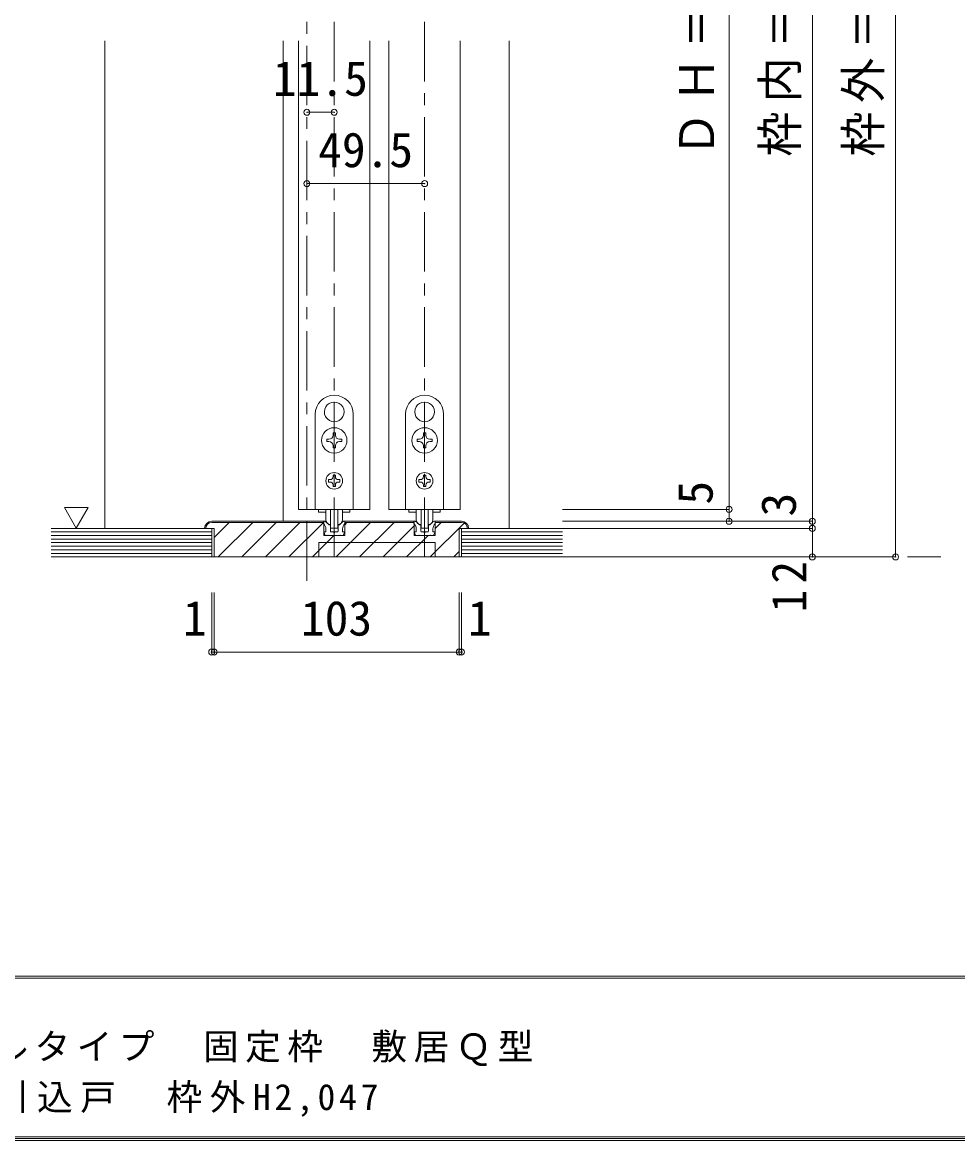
# Model space of a CAD drawing. Units: millimetres at full size, sheet at 1:5. Extents: x -957 to 993, y -705 to 708.
# Drawn here: x -454.7 to -61.5, y -689.1 to -218.8 of the extents above; entities that cross this region are included whole.
import ezdxf
from ezdxf.enums import TextEntityAlignment as Align

# ---------------------------------------------------------------- set-up
doc = ezdxf.new("R2010")
doc.units = ezdxf.units.MM
doc.header["$LTSCALE"] = 5
doc.header["$PDMODE"] = 32
doc.header["$PDSIZE"] = 2.5
doc.linetypes.add('CHAIN1', pattern=[8, 5, -1, 1, -1])
doc.layers.add('0-B_寸法', color=7, linetype='Continuous', lineweight=9)
doc.layers.add('F-1_枠', color=6, linetype='Continuous', lineweight=9)
doc.styles.add('ＭＳ ゴシック', font='')
doc.styles.get('ＭＳ ゴシック').set_extended_font_data('MS Gothic')

msp = doc.modelspace()

# ---------------------------------------------------------------- linework, layer by layer
at = {"layer": '0-B_寸法', "linetype": 'CHAIN1'}
for p, q in [((-335.069, -453.593), (-335.069, 76.058)), ((-323.569, -443.593), (-323.569, 0.407)), ((-285.569, -443.593), (-285.569, 0.407)), ((-442.569, -443.593), (-68.569, -443.593))]:
    msp.add_line(p, q, dxfattribs=at)
at = {"layer": '0-B_寸法'}
for p, q in [((-87.569, -443.594), (-87.569, 14.407)), ((-122.569, -443.594), (-122.569, -15.593)), ((-157.569, -29.593), (-157.569, -423.594)), ((-420.069, -226.593), (-420.069, -431.594)), ((-345.069, -226.593), (-345.069, -428.593)), ((-338.569, -226.593), (-338.569, -423.594)), ((-308.569, -226.593), (-308.569, -423.594)), ((-300.569, -226.593), (-300.569, -423.594)), ((-270.569, -226.593), (-270.569, -423.594)), ((-250.069, -431.594), (-250.069, -226.593)), ((-323.668, -378.445), (-323.569, -378.544)), ((-323.471, -378.445), (-323.569, -378.544)), ((-285.668, -378.445), (-285.569, -378.544)), ((-285.471, -378.445), (-285.569, -378.544)), ((-331.569, -423.594), (-331.569, -383.594)), ((-327.212, -384.582), (-327.077, -384.619)), ((-327.113, -384.754), (-327.077, -384.619)), ((-319.927, -384.582), (-320.062, -384.619)), ((-320.026, -384.754), (-320.062, -384.619)), ((-315.569, -383.594), (-315.569, -423.594)), ((-293.569, -423.594), (-293.569, -383.594)), ((-289.212, -384.582), (-289.077, -384.619)), ((-289.113, -384.754), (-289.077, -384.619)), ((-281.927, -384.582), (-282.062, -384.619)), ((-282.026, -384.754), (-282.062, -384.619)), ((-277.569, -383.594), (-277.569, -423.594)), ((-325.769, -394.094), (-326.719, -394.094)), ((-326.719, -394.094), (-326.719, -395.094)), ((-324.069, -391.444), (-324.069, -392.394)), ((-323.069, -391.444), (-324.069, -391.444)), ((-323.069, -392.394), (-323.069, -391.444)), ((-320.419, -394.094), (-321.369, -394.094)), ((-320.419, -395.094), (-320.419, -394.094)), ((-287.769, -394.094), (-288.719, -394.094)), ((-288.719, -394.094), (-288.719, -395.094)), ((-286.069, -391.444), (-286.069, -392.394)), ((-285.069, -391.444), (-286.069, -391.444)), ((-285.069, -392.394), (-285.069, -391.444)), ((-282.419, -394.094), (-283.369, -394.094)), ((-282.419, -395.094), (-282.419, -394.094)), ((-326.719, -395.094), (-325.769, -395.094)), ((-323.069, -397.744), (-323.069, -396.794)), ((-321.369, -395.094), (-320.419, -395.094)), ((-288.719, -395.094), (-287.769, -395.094)), ((-285.069, -397.744), (-285.069, -396.794)), ((-283.369, -395.094), (-282.419, -395.094)), ((-325.369, -411.094), (-325.969, -411.094)), ((-325.969, -411.094), (-325.969, -412.094)), ((-325.969, -412.094), (-325.369, -412.094)), ((-324.069, -409.194), (-323.069, -409.194)), ((-324.069, -409.194), (-324.069, -409.794)), ((-324.069, -413.394), (-324.069, -413.994)), ((-323.069, -409.194), (-323.069, -409.794)), ((-323.069, -413.394), (-323.069, -413.994)), ((-321.769, -411.094), (-321.169, -411.094)), ((-287.369, -411.094), (-287.969, -411.094)), ((-287.969, -411.094), (-287.969, -412.094)), ((-287.969, -412.094), (-287.369, -412.094)), ((-286.069, -409.194), (-285.069, -409.194)), ((-286.069, -409.194), (-286.069, -409.794)), ((-286.069, -413.394), (-286.069, -413.994)), ((-285.069, -409.194), (-285.069, -409.794)), ((-285.069, -413.394), (-285.069, -413.994)), ((-283.769, -411.094), (-283.169, -411.094)), ((-323.069, -413.994), (-324.069, -413.994)), ((-285.069, -413.994), (-286.069, -413.994)), ((-437.005, -422.78), (-432.005, -431.44)), ((-308.569, -423.594), (-338.569, -423.594)), ((-315.569, -423.594), (-331.569, -423.594)), ((-330.169, -423.594), (-330.169, -424.794)), ((-330.169, -424.794), (-327.037, -424.794)), ((-327.069, -428.015), (-327.069, -423.594)), ((-325.069, -423.594), (-325.069, -431.215)), ((-322.069, -423.594), (-322.069, -431.215)), ((-320.102, -424.794), (-316.969, -424.794)), ((-320.069, -428.015), (-320.069, -423.594)), ((-316.969, -423.594), (-316.969, -424.794)), ((-300.569, -423.594), (-270.569, -423.594)), ((-277.569, -423.594), (-293.569, -423.594)), ((-292.169, -423.594), (-292.169, -424.794)), ((-292.169, -424.794), (-289.037, -424.794)), ((-289.069, -428.015), (-289.069, -423.594)), ((-287.069, -423.594), (-287.069, -431.215)), ((-284.069, -423.594), (-284.069, -431.215)), ((-282.102, -424.794), (-278.969, -424.794)), ((-282.069, -428.015), (-282.069, -423.594)), ((-278.969, -423.594), (-278.969, -424.794)), ((-157.569, -423.594), (-227.569, -423.594)), ((-157.569, -423.594), (-157.569, -428.594)), ((-375.069, -431.594), (-442.569, -431.594)), ((-378.069, -431.593), (-374.069, -431.593)), ((-375.069, -428.593), (-327.969, -428.593)), ((-375.069, -429.093), (-327.969, -429.093)), ((-375.069, -443.593), (-375.069, -431.594)), ((-374.069, -435.45), (-367.712, -429.093)), ((-374.069, -431.593), (-374.069, -443.593)), ((-372.313, -443.593), (-357.813, -429.093)), ((-362.413, -443.593), (-347.913, -429.093)), ((-352.514, -443.593), (-338.014, -429.093)), ((-342.614, -443.593), (-328.114, -429.093)), ((-328.069, -428.594), (-327.527, -428.594)), ((-328.069, -429.594), (-328.069, -428.594)), ((-327.969, -434.593), (-327.969, -428.593)), ((-325.907, -430.006), (-327.173, -428.74)), ((-327.069, -433.093), (-327.069, -431.83)), ((-325.695, -430.094), (-325.369, -430.094)), ((-325.169, -432.793), (-325.169, -430.294)), ((-322.369, -431.515), (-324.769, -431.515)), ((-322.815, -443.593), (-308.315, -429.093)), ((-321.969, -432.793), (-321.969, -430.294)), ((-321.444, -430.094), (-321.769, -430.094)), ((-321.232, -430.006), (-319.966, -428.74)), ((-320.069, -433.093), (-320.069, -431.83)), ((-319.169, -434.593), (-319.169, -428.593)), ((-289.969, -429.093), (-319.169, -429.093)), ((-319.169, -430.048), (-318.215, -429.093)), ((-312.916, -443.593), (-298.416, -429.093)), ((-303.016, -443.593), (-289.969, -430.546)), ((-290.069, -428.594), (-289.527, -428.594)), ((-290.069, -429.594), (-290.069, -428.594)), ((-287.907, -430.006), (-289.173, -428.74)), ((-289.069, -433.093), (-289.069, -431.83)), ((-287.695, -430.094), (-287.369, -430.094)), ((-287.169, -432.793), (-287.169, -430.294)), ((-284.369, -431.515), (-286.769, -431.515)), ((-283.969, -432.793), (-283.969, -430.294)), ((-283.444, -430.094), (-283.769, -430.094)), ((-283.232, -430.006), (-281.966, -428.74)), ((-283.217, -443.593), (-268.971, -429.347)), ((-282.069, -433.093), (-282.069, -431.83)), ((-281.169, -434.593), (-281.169, -428.593)), ((-270.069, -428.593), (-281.169, -428.593)), ((-281.169, -431.646), (-278.617, -429.093)), ((-270.069, -429.093), (-281.169, -429.093)), ((-271.069, -443.593), (-271.069, -431.593)), ((-267.069, -431.593), (-271.069, -431.593)), ((-270.069, -431.594), (-227.569, -431.594)), ((-270.069, -443.593), (-270.069, -431.594)), ((-122.569, -428.594), (-227.569, -428.594)), ((-122.569, -431.593), (-227.569, -431.593)), ((-375.069, -433.094), (-442.569, -433.094)), ((-375.069, -434.594), (-442.569, -434.594)), ((-375.069, -436.094), (-442.569, -436.094)), ((-332.715, -443.593), (-323.715, -434.593)), ((-319.169, -434.593), (-327.969, -434.593)), ((-327.369, -434.593), (-327.855, -433.367)), ((-327.069, -433.093), (-327.669, -433.093)), ((-326.269, -434.593), (-327.369, -434.593)), ((-326.269, -434.593), (-326.069, -434.393)), ((-326.069, -434.393), (-325.869, -434.593)), ((-321.269, -434.593), (-325.869, -434.593)), ((-323.569, -433.393), (-323.269, -433.093)), ((-323.269, -433.093), (-322.269, -433.093)), ((-321.069, -434.393), (-321.269, -434.593)), ((-320.869, -434.593), (-321.069, -434.393)), ((-320.869, -434.593), (-319.769, -434.593)), ((-320.069, -433.093), (-319.469, -433.093)), ((-319.769, -434.593), (-319.284, -433.367)), ((-293.117, -443.593), (-284.117, -434.593)), ((-281.169, -434.593), (-289.969, -434.593)), ((-289.369, -434.593), (-289.855, -433.367)), ((-289.069, -433.093), (-289.669, -433.093)), ((-288.269, -434.593), (-289.369, -434.593)), ((-288.269, -434.593), (-288.069, -434.393)), ((-288.069, -434.393), (-287.869, -434.593)), ((-283.269, -434.593), (-287.869, -434.593)), ((-285.569, -433.393), (-285.269, -433.093)), ((-285.269, -433.093), (-284.269, -433.093)), ((-283.069, -434.393), (-283.269, -434.593)), ((-282.869, -434.593), (-283.069, -434.393)), ((-282.869, -434.593), (-281.769, -434.593)), ((-282.069, -433.093), (-281.469, -433.093)), ((-281.769, -434.593), (-281.284, -433.367)), ((-270.069, -433.094), (-227.569, -433.094)), ((-270.069, -434.594), (-227.569, -434.594)), ((-270.069, -436.094), (-227.569, -436.094)), ((-375.069, -437.594), (-442.569, -437.594)), ((-375.069, -439.094), (-442.569, -439.094)), ((-375.069, -440.594), (-442.569, -440.594)), ((-330.069, -437.593), (-281.069, -437.593)), ((-330.069, -443.593), (-330.069, -437.593)), ((-281.069, -443.593), (-281.069, -437.593)), ((-273.318, -443.593), (-271.069, -441.345)), ((-270.069, -437.594), (-227.569, -437.594)), ((-270.069, -439.094), (-227.569, -439.094)), ((-270.069, -440.594), (-227.569, -440.594)), ((-375.069, -442.094), (-442.569, -442.094)), ((-375.069, -443.594), (-442.569, -443.594)), ((-375.069, -443.593), (-271.069, -443.593)), ((-270.069, -442.094), (-227.569, -442.094)), ((-270.069, -443.594), (-227.569, -443.594)), ((-87.569, -443.593), (-227.569, -443.593)), ((-87.569, -443.594), (-227.569, -443.594))]:
    msp.add_line(p, q, dxfattribs=at)
at = {"layer": '0-B_寸法', "color": 4}
for p, q in [((-335.069, -256.593), (-323.569, -256.593)), ((-335.069, -286.593), (-285.569, -286.593)), ((-375.069, -483.593), (-375.069, -458.593)), ((-374.069, -483.593), (-374.069, -458.593)), ((-271.069, -483.593), (-271.069, -458.593)), ((-270.069, -483.593), (-270.069, -458.593)), ((-375.069, -483.593), (-374.069, -483.593)), ((-374.069, -483.593), (-271.069, -483.593)), ((-271.069, -483.593), (-270.069, -483.593))]:
    msp.add_line(p, q, dxfattribs=at)
at = {"layer": '0-B_寸法'}
for points in [[(-324.069, -396.794), (-324.069, -397.744), (-323.069, -397.744)], [(-286.069, -396.794), (-286.069, -397.744), (-285.069, -397.744)], [(-321.169, -411.094), (-321.169, -412.094), (-321.769, -412.094)], [(-283.169, -411.094), (-283.169, -412.094), (-283.769, -412.094)], [(-437.005, -422.78), (-427.005, -422.78), (-432.005, -431.44)], [(-319.069, -429.594), (-319.069, -428.594), (-319.612, -428.594)], [(-289.969, -434.593), (-289.969, -428.593), (-319.169, -428.593)], [(-281.069, -429.594), (-281.069, -428.594), (-281.612, -428.594)], [(-324.869, -433.093), (-323.869, -433.093), (-323.569, -433.393)], [(-286.869, -433.093), (-285.869, -433.093), (-285.569, -433.393)]]:
    msp.add_lwpolyline(points, dxfattribs=at)
for centre, radius in [((-323.569, -394.594), 5.35), ((-285.569, -394.594), 5.35), ((-323.569, -411.594), 3.5), ((-285.569, -411.594), 3.5)]:
    msp.add_circle(centre, radius, dxfattribs=at)
for centre, radius, start, end in [((-323.569, -383.594), 8, 0, 180), ((-285.569, -383.594), 8, 0, 180), ((-323.569, -382.594), 4.15, 91.3645, 208.6355), ((-323.569, -382.594), 4.15, 331.3645, 88.6355), ((-285.569, -382.594), 4.15, 91.3645, 208.6355), ((-285.569, -382.594), 4.15, 331.3645, 88.6355), ((-323.569, -382.594), 4.15, 211.3645, 328.6355), ((-285.569, -382.594), 4.15, 211.3645, 328.6355), ((-325.769, -392.394), 1.7, 270, 0), ((-321.369, -392.394), 1.7, 180, 270), ((-287.769, -392.394), 1.7, 270, 0), ((-283.369, -392.394), 1.7, 180, 270), ((-325.769, -396.794), 1.7, 0, 90), ((-321.369, -396.794), 1.7, 90, 180), ((-287.769, -396.794), 1.7, 0, 90), ((-283.369, -396.794), 1.7, 90, 180), ((-325.369, -409.794), 1.3, 270, 0), ((-325.369, -413.394), 1.3, 0, 90), ((-321.769, -409.794), 1.3, 180, 270), ((-321.769, -413.394), 1.3, 90, 180), ((-287.369, -409.794), 1.3, 270, 0), ((-287.369, -413.394), 1.3, 0, 90), ((-283.769, -409.794), 1.3, 180, 270), ((-283.769, -413.394), 1.3, 90, 180), ((-375.069, -431.593), 3, 90, 180), ((-375.069, -431.593), 2.5, 90, 180), ((-330.069, -431.83), 3, 0, 48.19), ((-327.527, -429.094), 0.5, 45, 90), ((-325.069, -428.015), 2, 180, 264.78409), ((-325.695, -429.794), 0.3, 225, 270), ((-325.369, -430.294), 0.2, 0, 90), ((-325.269, -430.206), 0.2, 0, 84.78409), ((-324.769, -431.215), 0.3, 180, 270), ((-322.369, -431.215), 0.3, 270, 0), ((-321.869, -430.206), 0.2, 95.21591, 180), ((-321.769, -430.294), 0.2, 90, 180), ((-322.069, -428.015), 2, 275.21591, 0), ((-321.444, -429.794), 0.3, 270, 315), ((-317.07, -431.83), 3, 131.81, 180), ((-319.612, -429.094), 0.5, 90, 135), ((-292.069, -431.83), 3, 0, 48.19), ((-289.527, -429.094), 0.5, 45, 90), ((-287.069, -428.015), 2, 180, 264.78409), ((-287.695, -429.794), 0.3, 225, 270), ((-287.369, -430.294), 0.2, 0, 90), ((-287.269, -430.206), 0.2, 0, 84.78409), ((-286.769, -431.215), 0.3, 180, 270), ((-284.369, -431.215), 0.3, 270, 0), ((-283.869, -430.206), 0.2, 95.21591, 180), ((-283.769, -430.294), 0.2, 90, 180), ((-284.069, -428.015), 2, 275.21591, 0), ((-283.444, -429.794), 0.3, 270, 315), ((-279.07, -431.83), 3, 131.81, 180), ((-281.612, -429.094), 0.5, 90, 135), ((-270.069, -431.593), 3, 0, 90), ((-270.069, -431.593), 2.5, 0, 90), ((-327.669, -433.293), 0.2, 90, 201.616), ((-324.869, -432.793), 0.3, 180, 270), ((-322.269, -432.793), 0.3, 270, 0), ((-319.469, -433.293), 0.2, 338.384, 90), ((-289.669, -433.293), 0.2, 90, 201.616), ((-286.869, -432.793), 0.3, 180, 270), ((-284.269, -432.793), 0.3, 270, 0), ((-281.469, -433.293), 0.2, 338.384, 90)]:
    msp.add_arc(centre, radius, start, end, dxfattribs=at)
for p in [(-335.069, -256.593), (-323.569, -256.593), (-335.069, -286.593), (-285.569, -286.593), (-157.569, -423.594), (-157.569, -428.594), (-122.569, -428.594), (-122.569, -431.593), (-122.569, -443.594), (-87.569, -443.593), (-375.069, -483.593), (-374.069, -483.593), (-271.069, -483.593), (-270.069, -483.593)]:
    msp.add_point(p, dxfattribs=at)
at = {"layer": 'F-1_枠'}
for p, q in [((992.782, -619.898), (-957.218, -619.898)), ((992.782, -620.731), (-957.218, -620.731)), ((992.782, -687.398), (-957.218, -687.398)), ((992.782, -688.231), (-957.218, -688.231)), ((992.782, -689.065), (-957.218, -689.065))]:
    msp.add_line(p, q, dxfattribs=at)

# ---------------------------------------------------------------- texts
at = {"layer": '0-B_寸法', "style": 'ＭＳ ゴシック'}
for s, p in [('11.5', (-349.319, -254.093)), ('49.5', (-330.319, -284.093)), ('1', (-387.16, -481.093)), ('103', (-337.569, -481.093)), ('1', (-267.384, -481.093))]:
    msp.add_text(s, height=14.66, dxfattribs=at).set_placement(p, align=Align.BOTTOM_LEFT)
for s, p in [('5', (-160.069, -421.594)), ('3', (-125.069, -426.594))]:
    msp.add_text(s, height=14.66, rotation=90, dxfattribs=at).set_placement(p, align=Align.BOTTOM_LEFT)
at = {"layer": '0-B_寸法', "char_height": 14.66, "attachment_point": 7, "rotation": 90, "style": 'ＭＳ ゴシック'}
for s, insert in [('\\T1.2;\\W0.95;ＤＨ＝1,983\\~', (-160.069, -275.258)), ('\\T1.2;\\W0.95;枠内＝2,002\\~', (-125.069, -275.258)), ('\\T1.19;\\W0.95;枠外＝2,047', (-90.069, -275.258)), ('\\T1.27;\\W0.95;12', (-125.069, -466.843))]:
    msp.add_mtext(s, dxfattribs=dict(at, insert=insert))
at = {"layer": '0-B_寸法', "char_height": 11, "attachment_point": 7, "style": 'ＭＳ ゴシック'}
for s, insert in [('\\T1.18;ドレタス\u3000H20Ｌ字開口納まり枠セット\u3000レールタイプ\u3000固定枠\u3000敷居Ｑ型', (-830.143, -657.733)), ('\\T1.21;【L】片引戸（155巾）＋【R】２枚引込戸\u3000枠外H2,047', (-747.964, -679.065))]:
    msp.add_mtext(s, dxfattribs=dict(at, insert=insert))

doc.saveas('drawing.dxf')
